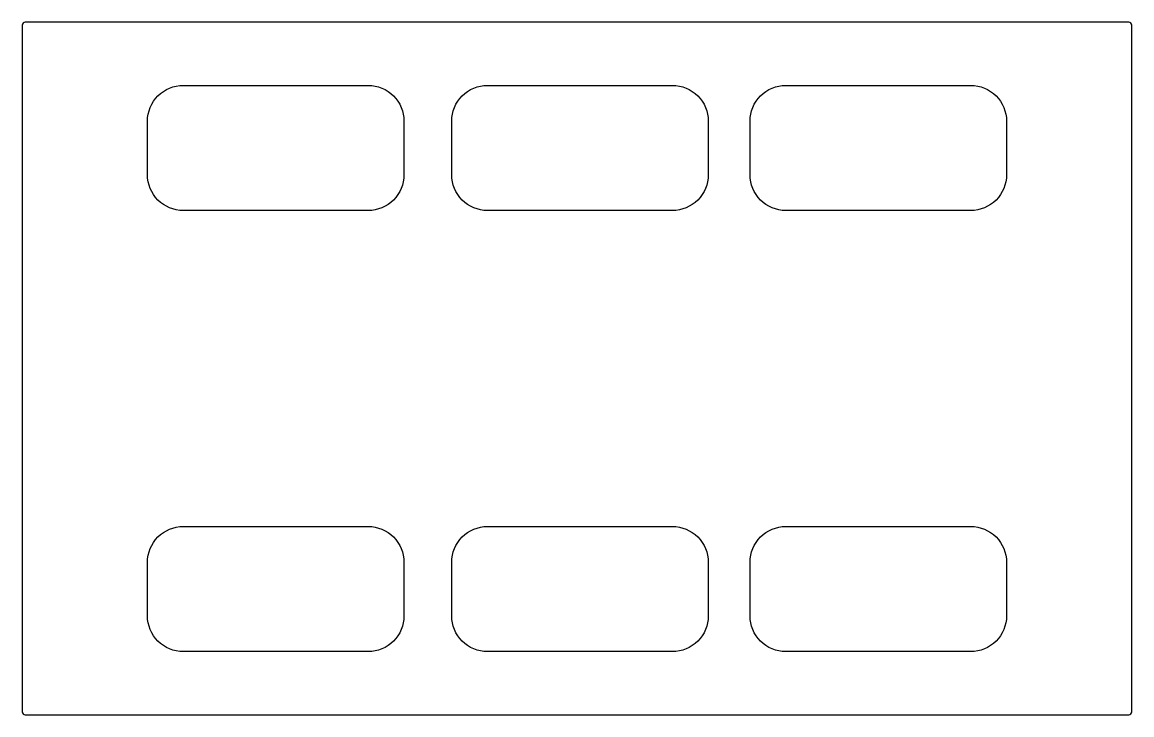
# Model space of a CAD drawing. Header units: millimetres. Extents: x -37 to 335, y -236 to -4.
import ezdxf

# ---------------------------------------------------------------- set-up
doc = ezdxf.new("R2010")
doc.units = ezdxf.units.MM
doc.layers.get('0').update_dxf_attribs({"linetype": 'CONTINUOUS'})

msp = doc.modelspace()

# ---------------------------------------------------------------- linework, layer by layer
for points in [[(-36.01, -4, 0.414214), (-37.01, -5), (-37.01, -235.4, 0.414214), (-36.01, -236.4), (333.99, -236.4, 0.414214), (334.99, -235.4), (334.99, -5, 0.414214), (333.99, -4)], [(4.99, -55.2), (4.99, -37.2, -0.414214), (16.99, -25.2), (78.99, -25.2, -0.414214), (90.99, -37.2), (90.99, -55.2, -0.414214), (78.99, -67.2), (16.99, -67.2, -0.414214)], [(106.99, -55.2), (106.99, -37.2, -0.414214), (118.99, -25.2), (180.99, -25.2, -0.414214), (192.99, -37.2), (192.99, -55.2, -0.414214), (180.99, -67.2), (118.99, -67.2, -0.414214)], [(206.99, -55.2), (206.99, -37.2, -0.414214), (218.99, -25.2), (280.99, -25.2, -0.414214), (292.99, -37.2), (292.99, -55.2, -0.414214), (280.99, -67.2), (218.99, -67.2, -0.414214)], [(4.99, -203.2), (4.99, -185.2, -0.414214), (16.99, -173.2), (78.99, -173.2, -0.414214), (90.99, -185.2), (90.99, -203.2, -0.414214), (78.99, -215.2), (16.99, -215.2, -0.414214)], [(106.99, -203.2), (106.99, -185.2, -0.414214), (118.99, -173.2), (180.99, -173.2, -0.414214), (192.99, -185.2), (192.99, -203.2, -0.414214), (180.99, -215.2), (118.99, -215.2, -0.414214)], [(206.99, -203.2), (206.99, -185.2, -0.414214), (218.99, -173.2), (280.99, -173.2, -0.414214), (292.99, -185.2), (292.99, -203.2, -0.414214), (280.99, -215.2), (218.99, -215.2, -0.414214)]]:
    msp.add_lwpolyline(points, format="xyb", close=True)

doc.saveas('drawing.dxf')
